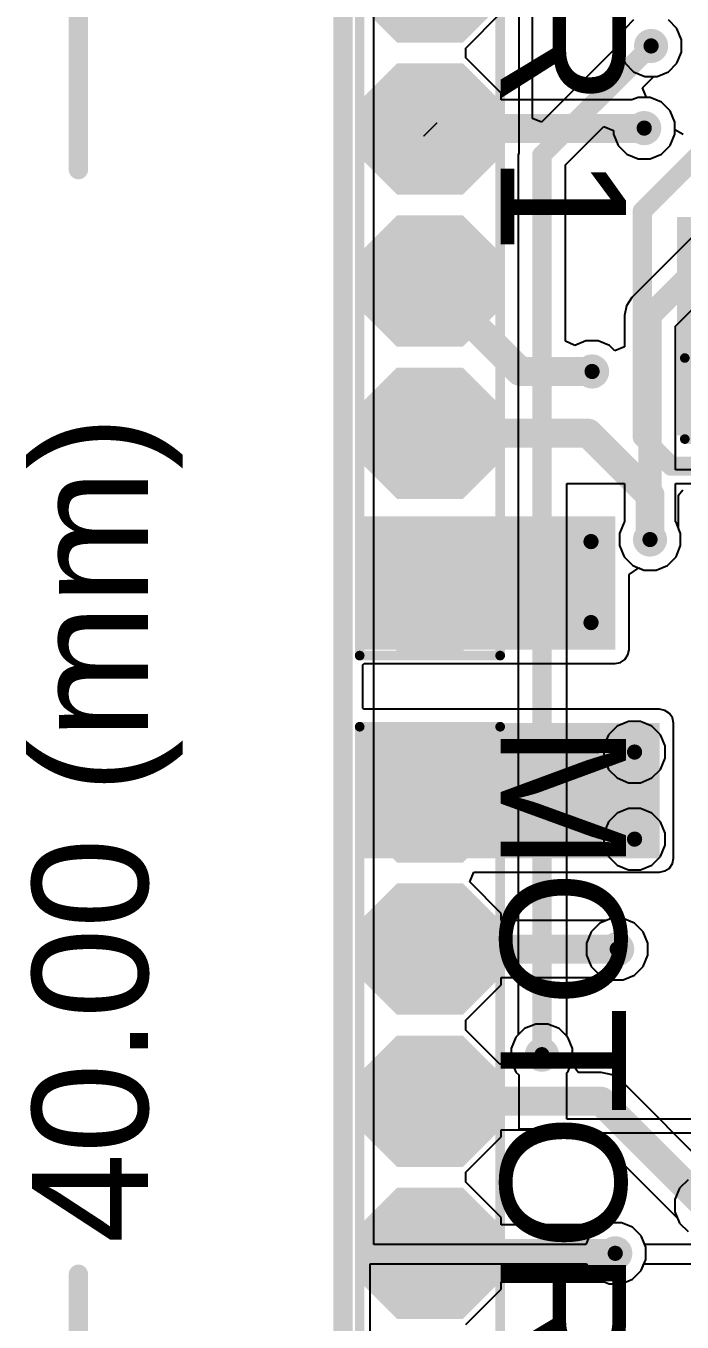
# Model space of a CAD drawing. Header units: millimetres. Extents: x -5.5 to 48.8, y -1.4 to 42.1.
# Drawn here: x -5.47 to 3.17, y 10.41 to 27.45 of the extents above; entities that cross this region are included whole.
import ezdxf

# ---------------------------------------------------------------- set-up
doc = ezdxf.new("R2010")
doc.units = ezdxf.units.MM
for name, color, linetype in [('BottomLayer', 5, 'Continuous'), ('Mechanical1', 6, 'Continuous'), ('Mechanical2', 216, 'Continuous'), ('TopLayer', 1, 'Continuous'), ('TopOverlay', 2, 'Continuous'), ('TopPaste', 8, 'Continuous'), ('TopSolder', 216, 'Continuous'), ('ViaHoleLayer', 16, 'Continuous')]:
    doc.layers.add(name, color=color, linetype=linetype)
doc.styles.add('Arial', font='', dxfattribs={"height": 0.2})
doc.styles.get('Arial').set_extended_font_data('Arial')

# ---------------------------------------------------------------- blocks, each defined once
blk = doc.blocks.new('SMD_PADS__1X8__2_54MM_35')
at = {"layer": 'TopLayer'}
for points in [[(0.381, 0.762), (-0.381, 0.762), (-0.762, 0.381), (-0.762, -0.381), (-0.381, -0.762), (0.381, -0.762), (0.762, -0.381), (0.762, 0.381)], [(2.381, 0.762), (1.619, 0.762), (1.238, 0.381), (1.238, -0.381), (1.619, -0.762), (2.381, -0.762), (2.762, -0.381), (2.762, 0.381)], [(4.381, 0.762), (3.619, 0.762), (3.238, 0.381), (3.238, -0.381), (3.619, -0.762), (4.381, -0.762), (4.762, -0.381), (4.762, 0.381)], [(6.381, 0.762), (5.619, 0.762), (5.238, 0.381), (5.238, -0.381), (5.619, -0.762), (6.381, -0.762), (6.762, -0.381), (6.762, 0.381)], [(8.381, 0.762), (7.619, 0.762), (7.238, 0.381), (7.238, -0.381), (7.619, -0.762), (8.381, -0.762), (8.762, -0.381), (8.762, 0.381)], [(10.381, 0.762), (9.619, 0.762), (9.238, 0.381), (9.238, -0.381), (9.619, -0.762), (10.381, -0.762), (10.762, -0.381), (10.762, 0.381)], [(12.381, 0.762), (11.619, 0.762), (11.238, 0.381), (11.238, -0.381), (11.619, -0.762), (12.381, -0.762), (12.762, -0.381), (12.762, 0.381)], [(14.381, 0.762), (13.619, 0.762), (13.238, 0.381), (13.238, -0.381), (13.619, -0.762), (14.381, -0.762), (14.762, -0.381), (14.762, 0.381)]]:
    blk.add_hatch(color=1, dxfattribs=at).paths.add_polyline_path(points)
at = {"layer": 'TopPaste'}
for points in [[(0.381, 0.762), (-0.381, 0.762), (-0.762, 0.381), (-0.762, -0.381), (-0.381, -0.762), (0.381, -0.762), (0.762, -0.381), (0.762, 0.381)], [(2.381, 0.762), (1.619, 0.762), (1.238, 0.381), (1.238, -0.381), (1.619, -0.762), (2.381, -0.762), (2.762, -0.381), (2.762, 0.381)], [(4.381, 0.762), (3.619, 0.762), (3.238, 0.381), (3.238, -0.381), (3.619, -0.762), (4.381, -0.762), (4.762, -0.381), (4.762, 0.381)], [(6.381, 0.762), (5.619, 0.762), (5.238, 0.381), (5.238, -0.381), (5.619, -0.762), (6.381, -0.762), (6.762, -0.381), (6.762, 0.381)], [(8.381, 0.762), (7.619, 0.762), (7.238, 0.381), (7.238, -0.381), (7.619, -0.762), (8.381, -0.762), (8.762, -0.381), (8.762, 0.381)], [(10.381, 0.762), (9.619, 0.762), (9.238, 0.381), (9.238, -0.381), (9.619, -0.762), (10.381, -0.762), (10.762, -0.381), (10.762, 0.381)], [(12.381, 0.762), (11.619, 0.762), (11.238, 0.381), (11.238, -0.381), (11.619, -0.762), (12.381, -0.762), (12.762, -0.381), (12.762, 0.381)], [(14.381, 0.762), (13.619, 0.762), (13.238, 0.381), (13.238, -0.381), (13.619, -0.762), (14.381, -0.762), (14.762, -0.381), (14.762, 0.381)]]:
    blk.add_hatch(color=8, dxfattribs=at).paths.add_polyline_path(points)
at = {"layer": 'TopSolder'}
for points in [[(0.432, 0.864), (-0.432, 0.864), (-0.864, 0.432), (-0.864, -0.432), (-0.432, -0.864), (0.432, -0.864), (0.864, -0.432), (0.864, 0.432)], [(2.432, 0.864), (1.568, 0.864), (1.136, 0.432), (1.136, -0.432), (1.568, -0.864), (2.432, -0.864), (2.864, -0.432), (2.864, 0.432)], [(4.432, 0.864), (3.568, 0.864), (3.136, 0.432), (3.136, -0.432), (3.568, -0.864), (4.432, -0.864), (4.864, -0.432), (4.864, 0.432)], [(6.432, 0.864), (5.568, 0.864), (5.136, 0.432), (5.136, -0.432), (5.568, -0.864), (6.432, -0.864), (6.864, -0.432), (6.864, 0.432)], [(8.432, 0.864), (7.568, 0.864), (7.136, 0.432), (7.136, -0.432), (7.568, -0.864), (8.432, -0.864), (8.864, -0.432), (8.864, 0.432)], [(10.432, 0.864), (9.568, 0.864), (9.136, 0.432), (9.136, -0.432), (9.568, -0.864), (10.432, -0.864), (10.864, -0.432), (10.864, 0.432)], [(12.432, 0.864), (11.568, 0.864), (11.136, 0.432), (11.136, -0.432), (11.568, -0.864), (12.432, -0.864), (12.864, -0.432), (12.864, 0.432)], [(14.432, 0.864), (13.568, 0.864), (13.136, 0.432), (13.136, -0.432), (13.568, -0.864), (14.432, -0.864), (14.864, -0.432), (14.864, 0.432)]]:
    blk.add_hatch(color=216, dxfattribs=at).paths.add_polyline_path(points)
at = {"layer": 'TopOverlay', "const_width": 0.127}
for points in [[(-0.924, 0.924), (-0.924, -0.924)], [(-0.924, 0.924), (14.924, 0.924)], [(14.924, 0.924), (14.924, -0.924)], [(14.924, -0.924), (-0.924, -0.924)]]:
    blk.add_lwpolyline(points, dxfattribs=at)
at = {"layer": 'TopOverlay', "const_width": 0.0635}
for points in [[(-0.956, 0.924, 1), (-0.892, 0.924, 1)], [(-0.956, 0.924, 1), (-0.892, 0.924, 1)], [(14.892, 0.924, 1), (14.956, 0.924, 1)], [(14.892, 0.924, 1), (14.956, 0.924, 1)], [(-0.956, -0.924, 1), (-0.892, -0.924, 1)], [(-0.956, -0.924, 1), (-0.892, -0.924, 1)], [(14.892, -0.924, 1), (14.956, -0.924, 1)], [(14.892, -0.924, 1), (14.956, -0.924, 1)]]:
    blk.add_lwpolyline(points, format="xyb", close=True, dxfattribs=at)
blk = doc.blocks.new('SMD_PADS__1X8__2_54MM_36')
at = {"layer": 'TopLayer'}
for points in [[(0.381, 0.762), (-0.381, 0.762), (-0.762, 0.381), (-0.762, -0.381), (-0.381, -0.762), (0.381, -0.762), (0.762, -0.381), (0.762, 0.381)], [(2.381, 0.762), (1.619, 0.762), (1.238, 0.381), (1.238, -0.381), (1.619, -0.762), (2.381, -0.762), (2.762, -0.381), (2.762, 0.381)], [(4.381, 0.762), (3.619, 0.762), (3.238, 0.381), (3.238, -0.381), (3.619, -0.762), (4.381, -0.762), (4.762, -0.381), (4.762, 0.381)], [(6.381, 0.762), (5.619, 0.762), (5.238, 0.381), (5.238, -0.381), (5.619, -0.762), (6.381, -0.762), (6.762, -0.381), (6.762, 0.381)], [(8.381, 0.762), (7.619, 0.762), (7.238, 0.381), (7.238, -0.381), (7.619, -0.762), (8.381, -0.762), (8.762, -0.381), (8.762, 0.381)], [(10.381, 0.762), (9.619, 0.762), (9.238, 0.381), (9.238, -0.381), (9.619, -0.762), (10.381, -0.762), (10.762, -0.381), (10.762, 0.381)], [(12.381, 0.762), (11.619, 0.762), (11.238, 0.381), (11.238, -0.381), (11.619, -0.762), (12.381, -0.762), (12.762, -0.381), (12.762, 0.381)], [(14.381, 0.762), (13.619, 0.762), (13.238, 0.381), (13.238, -0.381), (13.619, -0.762), (14.381, -0.762), (14.762, -0.381), (14.762, 0.381)]]:
    blk.add_hatch(color=1, dxfattribs=at).paths.add_polyline_path(points)
at = {"layer": 'TopPaste'}
for points in [[(0.381, 0.762), (-0.381, 0.762), (-0.762, 0.381), (-0.762, -0.381), (-0.381, -0.762), (0.381, -0.762), (0.762, -0.381), (0.762, 0.381)], [(2.381, 0.762), (1.619, 0.762), (1.238, 0.381), (1.238, -0.381), (1.619, -0.762), (2.381, -0.762), (2.762, -0.381), (2.762, 0.381)], [(4.381, 0.762), (3.619, 0.762), (3.238, 0.381), (3.238, -0.381), (3.619, -0.762), (4.381, -0.762), (4.762, -0.381), (4.762, 0.381)], [(6.381, 0.762), (5.619, 0.762), (5.238, 0.381), (5.238, -0.381), (5.619, -0.762), (6.381, -0.762), (6.762, -0.381), (6.762, 0.381)], [(8.381, 0.762), (7.619, 0.762), (7.238, 0.381), (7.238, -0.381), (7.619, -0.762), (8.381, -0.762), (8.762, -0.381), (8.762, 0.381)], [(10.381, 0.762), (9.619, 0.762), (9.238, 0.381), (9.238, -0.381), (9.619, -0.762), (10.381, -0.762), (10.762, -0.381), (10.762, 0.381)], [(12.381, 0.762), (11.619, 0.762), (11.238, 0.381), (11.238, -0.381), (11.619, -0.762), (12.381, -0.762), (12.762, -0.381), (12.762, 0.381)], [(14.381, 0.762), (13.619, 0.762), (13.238, 0.381), (13.238, -0.381), (13.619, -0.762), (14.381, -0.762), (14.762, -0.381), (14.762, 0.381)]]:
    blk.add_hatch(color=8, dxfattribs=at).paths.add_polyline_path(points)
at = {"layer": 'TopSolder'}
for points in [[(0.432, 0.864), (-0.432, 0.864), (-0.864, 0.432), (-0.864, -0.432), (-0.432, -0.864), (0.432, -0.864), (0.864, -0.432), (0.864, 0.432)], [(2.432, 0.864), (1.568, 0.864), (1.136, 0.432), (1.136, -0.432), (1.568, -0.864), (2.432, -0.864), (2.864, -0.432), (2.864, 0.432)], [(4.432, 0.864), (3.568, 0.864), (3.136, 0.432), (3.136, -0.432), (3.568, -0.864), (4.432, -0.864), (4.864, -0.432), (4.864, 0.432)], [(6.432, 0.864), (5.568, 0.864), (5.136, 0.432), (5.136, -0.432), (5.568, -0.864), (6.432, -0.864), (6.864, -0.432), (6.864, 0.432)], [(8.432, 0.864), (7.568, 0.864), (7.136, 0.432), (7.136, -0.432), (7.568, -0.864), (8.432, -0.864), (8.864, -0.432), (8.864, 0.432)], [(10.432, 0.864), (9.568, 0.864), (9.136, 0.432), (9.136, -0.432), (9.568, -0.864), (10.432, -0.864), (10.864, -0.432), (10.864, 0.432)], [(12.432, 0.864), (11.568, 0.864), (11.136, 0.432), (11.136, -0.432), (11.568, -0.864), (12.432, -0.864), (12.864, -0.432), (12.864, 0.432)], [(14.432, 0.864), (13.568, 0.864), (13.136, 0.432), (13.136, -0.432), (13.568, -0.864), (14.432, -0.864), (14.864, -0.432), (14.864, 0.432)]]:
    blk.add_hatch(color=216, dxfattribs=at).paths.add_polyline_path(points)
at = {"layer": 'TopOverlay', "const_width": 0.127}
for points in [[(14.924, 0.924), (-0.924, 0.924)], [(-0.924, -0.924), (-0.924, 0.924)], [(14.924, -0.924), (14.924, 0.924)], [(-0.924, -0.924), (14.924, -0.924)]]:
    blk.add_lwpolyline(points, dxfattribs=at)
at = {"layer": 'TopOverlay', "const_width": 0.0635}
for points in [[(-0.956, 0.924, 1), (-0.892, 0.924, 1)], [(-0.956, 0.924, 1), (-0.892, 0.924, 1)], [(14.892, 0.924, 1), (14.956, 0.924, 1)], [(14.892, 0.924, 1), (14.956, 0.924, 1)], [(-0.956, -0.924, 1), (-0.892, -0.924, 1)], [(-0.956, -0.924, 1), (-0.892, -0.924, 1)], [(14.892, -0.924, 1), (14.956, -0.924, 1)], [(14.892, -0.924, 1), (14.956, -0.924, 1)]]:
    blk.add_lwpolyline(points, format="xyb", close=True, dxfattribs=at)
blk = doc.blocks.new('CAP_0603_81')
at = {"layer": 'TopLayer'}
for points in [[(-0.381, 0.445), (-0.381, -0.445), (-1.143, -0.445), (-1.143, 0.445)], [(1.143, 0.445), (1.143, -0.445), (0.381, -0.445), (0.381, 0.445)]]:
    blk.add_hatch(color=1, dxfattribs=at).paths.add_polyline_path(points)
at = {"layer": 'TopPaste'}
for points in [[(-0.381, 0.445), (-0.381, -0.445), (-1.143, -0.445), (-1.143, 0.445)], [(1.143, 0.445), (1.143, -0.445), (0.381, -0.445), (0.381, 0.445)]]:
    blk.add_hatch(color=8, dxfattribs=at).paths.add_polyline_path(points)
at = {"layer": 'TopSolder'}
for points in [[(-0.321, 0.504), (-0.321, -0.504), (-1.203, -0.504), (-1.203, 0.504)], [(1.203, 0.504), (1.203, -0.504), (0.321, -0.504), (0.321, 0.504)]]:
    blk.add_hatch(color=216, dxfattribs=at).paths.add_polyline_path(points)
at = {"layer": 'TopOverlay', "const_width": 0.127}
for points in [[(-1.245, 0.533), (-0.457, 0.533)], [(-1.245, -0.533), (-1.245, 0.533)], [(0.457, 0.533), (1.245, 0.533)], [(1.245, -0.533), (1.245, 0.533)], [(-1.245, -0.533), (-0.457, -0.533)], [(0.457, -0.533), (1.245, -0.533)]]:
    blk.add_lwpolyline(points, dxfattribs=at)
at = {"layer": 'TopOverlay', "const_width": 0.0635}
for points in [[(-1.276, 0.533, 1), (-1.213, 0.533, 1)], [(-1.276, 0.533, 1), (-1.213, 0.533, 1)], [(-0.489, 0.533, 1), (-0.425, 0.533, 1)], [(0.425, 0.533, 1), (0.489, 0.533, 1)], [(1.213, 0.533, 1), (1.276, 0.533, 1)], [(1.213, 0.533, 1), (1.276, 0.533, 1)], [(-1.276, -0.533, 1), (-1.213, -0.533, 1)], [(-1.276, -0.533, 1), (-1.213, -0.533, 1)], [(-0.489, -0.533, 1), (-0.425, -0.533, 1)], [(0.425, -0.533, 1), (0.489, -0.533, 1)], [(1.213, -0.533, 1), (1.276, -0.533, 1)], [(1.213, -0.533, 1), (1.276, -0.533, 1)]]:
    blk.add_lwpolyline(points, format="xyb", close=True, dxfattribs=at)

msp = doc.modelspace()

# ---------------------------------------------------------------- hatches: boundary and pattern name
at = {"layer": 'BottomLayer'}
h = msp.add_hatch(color=5, dxfattribs=at)
edge = h.paths.add_edge_path()
edge.add_arc((2.757, 27.191), 0.225, 0, 360)
h = msp.add_hatch(color=5, dxfattribs=at)
edge = h.paths.add_edge_path()
edge.add_arc((2.667, 26.111), 0.225, 0, 360)
h = msp.add_hatch(color=5, dxfattribs=at)
edge = h.paths.add_edge_path()
edge.add_arc((1.981, 22.911), 0.225, 0, 360)
h = msp.add_hatch(color=5, dxfattribs=at)
edge = h.paths.add_edge_path()
edge.add_arc((1.967, 20.674), 0.225, 0, 360)
h = msp.add_hatch(color=5, dxfattribs=at)
edge = h.paths.add_edge_path()
edge.add_arc((2.743, 20.701), 0.225, 0, 360)
h = msp.add_hatch(color=5, dxfattribs=at)
edge = h.paths.add_edge_path()
edge.add_arc((1.967, 19.609), 0.225, 0, 360)
h = msp.add_hatch(color=5, dxfattribs=at)
edge = h.paths.add_edge_path()
edge.add_arc((2.54, 17.907), 0.225, 0, 360)
h = msp.add_hatch(color=5, dxfattribs=at)
edge = h.paths.add_edge_path()
edge.add_arc((2.54, 16.762), 0.225, 0, 360)
h = msp.add_hatch(color=5, dxfattribs=at)
edge = h.paths.add_edge_path()
edge.add_arc((2.311, 15.316), 0.225, 0, 360)
h = msp.add_hatch(color=5, dxfattribs=at)
edge = h.paths.add_edge_path()
edge.add_arc((1.321, 13.928), 0.225, 0, 360)
h = msp.add_hatch(color=5, dxfattribs=at)
edge = h.paths.add_edge_path()
edge.add_arc((2.286, 11.316), 0.225, 0, 360)
at = {"layer": 'TopLayer'}
h = msp.add_hatch(color=1, dxfattribs=at)
edge = h.paths.add_edge_path()
edge.add_arc((2.757, 27.191), 0.225, 0, 360)
h = msp.add_hatch(color=1, dxfattribs=at)
edge = h.paths.add_edge_path()
edge.add_arc((2.667, 26.111), 0.225, 0, 360)
for points in [[(3.099, 24.943), (3.099, 22.073), (4.14, 22.073), (4.14, 24.943)], [(-1.016, 19.253), (2.286, 19.253), (2.286, 21.006), (-1.016, 21.006)], [(-1.016, 16.51), (2.87, 16.51), (2.87, 18.288), (-1.016, 18.288)]]:
    msp.add_hatch(color=1, dxfattribs=at).paths.add_polyline_path(points)
h = msp.add_hatch(color=1, dxfattribs=at)
edge = h.paths.add_edge_path()
edge.add_arc((1.981, 22.911), 0.225, 0, 360)
h = msp.add_hatch(color=1, dxfattribs=at)
edge = h.paths.add_edge_path()
edge.add_arc((1.967, 20.674), 0.225, 0, 360)
h = msp.add_hatch(color=1, dxfattribs=at)
edge = h.paths.add_edge_path()
edge.add_arc((2.743, 20.701), 0.225, 0, 360)
h = msp.add_hatch(color=1, dxfattribs=at)
edge = h.paths.add_edge_path()
edge.add_arc((1.967, 19.609), 0.225, 0, 360)
h = msp.add_hatch(color=1, dxfattribs=at)
edge = h.paths.add_edge_path()
edge.add_arc((2.54, 17.907), 0.225, 0, 360)
h = msp.add_hatch(color=1, dxfattribs=at)
edge = h.paths.add_edge_path()
edge.add_arc((2.54, 16.762), 0.225, 0, 360)
h = msp.add_hatch(color=1, dxfattribs=at)
edge = h.paths.add_edge_path()
edge.add_arc((2.311, 15.316), 0.225, 0, 360)
h = msp.add_hatch(color=1, dxfattribs=at)
edge = h.paths.add_edge_path()
edge.add_arc((1.321, 13.928), 0.225, 0, 360)
h = msp.add_hatch(color=1, dxfattribs=at)
edge = h.paths.add_edge_path()
edge.add_arc((2.286, 11.316), 0.225, 0, 360)
at = {"layer": 'ViaHoleLayer'}
h = msp.add_hatch(color=16, dxfattribs=at)
edge = h.paths.add_edge_path()
edge.add_arc((2.757, 27.191), 0.1, 0, 360)
h = msp.add_hatch(color=16, dxfattribs=at)
edge = h.paths.add_edge_path()
edge.add_arc((2.667, 26.111), 0.1, 0, 360)
h = msp.add_hatch(color=16, dxfattribs=at)
edge = h.paths.add_edge_path()
edge.add_arc((1.981, 22.911), 0.1, 0, 360)
h = msp.add_hatch(color=16, dxfattribs=at)
edge = h.paths.add_edge_path()
edge.add_arc((2.743, 20.701), 0.1, 0, 360)
h = msp.add_hatch(color=16, dxfattribs=at)
edge = h.paths.add_edge_path()
edge.add_arc((1.967, 20.674), 0.1, 0, 360)
h = msp.add_hatch(color=16, dxfattribs=at)
edge = h.paths.add_edge_path()
edge.add_arc((1.967, 19.609), 0.1, 0, 360)
h = msp.add_hatch(color=16, dxfattribs=at)
edge = h.paths.add_edge_path()
edge.add_arc((2.54, 17.907), 0.1, 0, 360)
h = msp.add_hatch(color=16, dxfattribs=at)
edge = h.paths.add_edge_path()
edge.add_arc((2.54, 16.762), 0.1, 0, 360)
h = msp.add_hatch(color=16, dxfattribs=at)
edge = h.paths.add_edge_path()
edge.add_arc((2.311, 15.316), 0.1, 0, 360)
h = msp.add_hatch(color=16, dxfattribs=at)
edge = h.paths.add_edge_path()
edge.add_arc((1.321, 13.928), 0.1, 0, 360)
h = msp.add_hatch(color=16, dxfattribs=at)
edge = h.paths.add_edge_path()
edge.add_arc((2.286, 11.316), 0.1, 0, 360)

# ---------------------------------------------------------------- linework, layer by layer
at = {"layer": 'BottomLayer'}
for p, q in [((-0.889, 11.43), (-0.889, 34.95)), ((1.016, 31.69), (1.016, 25.786)), ((1.197, 26.238), (1.197, 31.69)), ((2.528, 27.533), (2.415, 27.419)), ((3.098, 27.419), (2.985, 27.533)), ((2.415, 27.419), (2.354, 27.271)), ((2.354, 27.271), (2.354, 27.228)), ((3.159, 27.271), (3.098, 27.419)), ((3.159, 27.111), (3.159, 27.271)), ((2.354, 27.228), (1.315, 26.189)), ((3.098, 26.963), (3.159, 27.111)), ((2.985, 26.85), (3.098, 26.963)), ((2.646, 26.641), (2.793, 26.789)), ((2.793, 26.789), (2.837, 26.789)), ((2.837, 26.789), (2.985, 26.85)), ((2.698, 26.514), (2.646, 26.641)), ((2.747, 26.514), (2.698, 26.514)), ((2.895, 26.453), (2.747, 26.514)), ((3.008, 26.339), (2.895, 26.453)), ((3.07, 26.191), (3.008, 26.339)), ((1.315, 26.189), (1.197, 26.238)), ((1.632, 25.627), (2.137, 26.133)), ((2.137, 26.133), (2.264, 26.08)), ((2.264, 26.08), (2.264, 26.031)), ((3.07, 26.031), (3.07, 26.191)), ((2.264, 26.031), (2.326, 25.883)), ((3.008, 25.883), (3.07, 26.031)), ((1.016, 25.786), (1.01, 25.756)), ((1.01, 25.756), (1.01, 14.187)), ((2.326, 25.883), (2.439, 25.77)), ((2.439, 25.77), (2.587, 25.708)), ((2.747, 25.708), (2.895, 25.77)), ((2.895, 25.77), (3.008, 25.883)), ((1.632, 23.31), (1.632, 25.627)), ((2.587, 25.708), (2.747, 25.708)), ((4.166, 25.546), (2.505, 23.885)), ((3.08, 23.508), (4.543, 24.971)), ((2.505, 23.885), (2.432, 23.776)), ((2.432, 23.776), (2.407, 23.647)), ((2.407, 23.647), (2.407, 23.235)), ((3.08, 21.619), (3.08, 23.508)), ((1.753, 23.252), (1.632, 23.31)), ((1.901, 23.314), (1.753, 23.252)), ((2.061, 23.314), (1.901, 23.314)), ((2.209, 23.252), (2.061, 23.314)), ((2.28, 23.182), (2.209, 23.252)), ((2.407, 23.235), (2.28, 23.182)), ((3.531, 21.619), (3.08, 21.619)), ((1.651, 14.168), (1.651, 21.438)), ((1.651, 21.438), (2.407, 21.438)), ((2.407, 21.438), (2.407, 20.934)), ((3.08, 20.934), (3.08, 21.438)), ((3.08, 21.438), (3.531, 21.438)), ((2.402, 20.929), (2.34, 20.781)), ((2.407, 20.934), (2.402, 20.929)), ((3.085, 20.929), (3.08, 20.934)), ((3.146, 20.781), (3.085, 20.929)), ((2.34, 20.781), (2.34, 20.621)), ((3.146, 20.621), (3.146, 20.781)), ((2.34, 20.621), (2.402, 20.473)), ((2.402, 20.473), (2.515, 20.36)), ((2.971, 20.36), (3.085, 20.473)), ((3.085, 20.473), (3.146, 20.621)), ((2.515, 20.36), (2.663, 20.298)), ((2.663, 20.298), (2.823, 20.298)), ((2.823, 20.298), (2.971, 20.36)), ((2.312, 18.248), (2.199, 18.135)), ((2.46, 18.31), (2.312, 18.248)), ((2.62, 18.31), (2.46, 18.31)), ((2.768, 18.248), (2.62, 18.31)), ((2.881, 18.135), (2.768, 18.248)), ((2.199, 18.135), (2.137, 17.987)), ((2.943, 17.987), (2.881, 18.135)), ((2.137, 17.987), (2.137, 17.827)), ((2.943, 17.827), (2.943, 17.987)), ((2.137, 17.827), (2.199, 17.679)), ((2.881, 17.679), (2.943, 17.827)), ((2.199, 17.679), (2.312, 17.566)), ((2.312, 17.566), (2.46, 17.504)), ((2.62, 17.504), (2.768, 17.566)), ((2.768, 17.566), (2.881, 17.679)), ((2.46, 17.504), (2.62, 17.504)), ((2.312, 17.104), (2.199, 16.99)), ((2.46, 17.165), (2.312, 17.104)), ((2.62, 17.165), (2.46, 17.165)), ((2.768, 17.104), (2.62, 17.165)), ((2.881, 16.99), (2.768, 17.104)), ((2.199, 16.99), (2.137, 16.842)), ((2.943, 16.842), (2.881, 16.99)), ((2.137, 16.842), (2.137, 16.682)), ((2.943, 16.682), (2.943, 16.842)), ((2.137, 16.682), (2.199, 16.534)), ((2.199, 16.534), (2.312, 16.421)), ((2.768, 16.421), (2.881, 16.534)), ((2.881, 16.534), (2.943, 16.682)), ((2.312, 16.421), (2.46, 16.359)), ((2.62, 16.359), (2.768, 16.421)), ((2.46, 16.359), (2.62, 16.359)), ((2.231, 15.719), (2.083, 15.658)), ((2.392, 15.719), (2.231, 15.719)), ((2.54, 15.658), (2.392, 15.719)), ((1.97, 15.544), (1.909, 15.396)), ((2.083, 15.658), (1.97, 15.544)), ((2.653, 15.544), (2.54, 15.658)), ((2.714, 15.396), (2.653, 15.544)), ((1.909, 15.396), (1.909, 15.236)), ((2.714, 15.236), (2.714, 15.396)), ((1.909, 15.236), (1.97, 15.088)), ((2.653, 15.088), (2.714, 15.236)), ((1.97, 15.088), (2.083, 14.975)), ((2.54, 14.975), (2.653, 15.088)), ((2.083, 14.975), (2.231, 14.913)), ((2.231, 14.913), (2.392, 14.913)), ((2.392, 14.913), (2.54, 14.975)), ((0.979, 14.156), (0.918, 14.008)), ((1.01, 14.187), (0.979, 14.156)), ((1.662, 14.156), (1.651, 14.168)), ((1.724, 14.008), (1.662, 14.156)), ((0.918, 14.008), (0.918, 13.848)), ((1.724, 13.848), (1.724, 14.008)), ((0.918, 13.848), (0.979, 13.7)), ((1.662, 13.7), (1.724, 13.848)), ((0.979, 13.7), (1.016, 13.663)), ((1.016, 13.663), (1.016, 12.954)), ((1.651, 13.689), (1.662, 13.7)), ((1.651, 13.081), (1.651, 13.689)), ((1.016, 12.954), (1.522, 12.954)), ((1.522, 12.954), (1.523, 12.953)), ((1.523, 12.953), (1.582, 12.914)), ((3.594, 13.081), (1.651, 13.081)), ((1.582, 12.914), (1.651, 12.9)), ((1.651, 12.9), (3.594, 12.9)), ((3.246, 12.284), (3.132, 12.171)), ((3.132, 12.171), (3.071, 12.023)), ((3.071, 12.023), (3.071, 11.862)), ((3.071, 11.862), (3.132, 11.714)), ((2.058, 11.658), (1.945, 11.544)), ((2.206, 11.719), (2.058, 11.658)), ((2.366, 11.719), (2.206, 11.719)), ((2.514, 11.658), (2.366, 11.719)), ((2.627, 11.544), (2.514, 11.658)), ((3.132, 11.714), (3.246, 11.601)), ((1.897, 11.43), (-0.889, 11.43)), ((1.945, 11.544), (1.897, 11.43)), ((2.675, 11.43), (2.627, 11.544)), ((3.326, 11.43), (2.675, 11.43)), ((-0.94, 7.766), (-0.94, 11.176)), ((-0.94, 11.176), (1.908, 11.176)), ((1.908, 11.176), (1.945, 11.088)), ((1.945, 11.088), (2.058, 10.975)), ((2.514, 10.975), (2.627, 11.088)), ((2.627, 11.088), (2.664, 11.176)), ((2.664, 11.176), (6.223, 11.176)), ((2.058, 10.975), (2.206, 10.913)), ((2.206, 10.913), (2.366, 10.913)), ((2.366, 10.913), (2.514, 10.975))]:
    msp.add_line(p, q, dxfattribs=at)
for points, const_width in [([(1.321, 25.756), (2.757, 27.191)], 0.254), ([(1.321, 14.106), (1.321, 25.756)], 0.254), ([(2.743, 23.647), (4.404, 25.308)], 0.305), ([(2.743, 20.701), (2.743, 23.647)], 0.305)]:
    msp.add_lwpolyline(points, dxfattribs=dict(at, const_width=const_width))
for points, const_width in [([(2.693, 27.191, 1), (2.82, 27.191, 1)], 0.127), ([(1.257, 25.756, 1), (1.384, 25.756, 1)], 0.127), ([(1.257, 25.756, 1), (1.384, 25.756, 1)], 0.127), ([(2.667, 23.647, 1), (2.819, 23.647, 1)], 0.152), ([(2.667, 23.647, 1), (2.819, 23.647, 1)], 0.152), ([(2.667, 20.701, 1), (2.819, 20.701, 1)], 0.152), ([(1.257, 14.106, 1), (1.384, 14.106, 1)], 0.127)]:
    msp.add_lwpolyline(points, format="xyb", close=True, dxfattribs=dict(at, const_width=const_width))
at = {"layer": 'Mechanical1', "const_width": 0.254}
for points in [[(-4.775, 25.565), (-4.775, 38.71)], [(-4.775, -1.29), (-4.775, 11.041)]]:
    msp.add_lwpolyline(points, dxfattribs=at)
at = {"layer": 'Mechanical1', "const_width": 0.127}
for points in [[(-4.839, 25.565, 1), (-4.712, 25.565, 1)], [(-4.839, 11.041, 1), (-4.712, 11.041, 1)]]:
    msp.add_lwpolyline(points, format="xyb", close=True, dxfattribs=at)
at = {"layer": 'Mechanical2', "const_width": 0.254}
msp.add_lwpolyline([(-1.295, -1.29), (-1.295, 38.71)], dxfattribs=at)
at = {"layer": 'TopLayer'}
for p, q in [((0.322, 27.164), (0.787, 27.629)), ((2.528, 27.533), (2.415, 27.419)), ((3.098, 27.419), (2.985, 27.533)), ((2.415, 27.419), (2.354, 27.271)), ((2.354, 27.271), (2.354, 27.111)), ((3.159, 27.271), (3.098, 27.419)), ((3.159, 27.111), (3.159, 27.271)), ((0.32, 27.099), (0.322, 27.164)), ((0.322, 27.034), (0.32, 27.099)), ((2.354, 27.111), (2.415, 26.963)), ((3.098, 26.963), (3.159, 27.111)), ((0.787, 26.569), (0.322, 27.034)), ((2.415, 26.963), (2.528, 26.85)), ((2.985, 26.85), (3.098, 26.963)), ((2.528, 26.85), (2.676, 26.789)), ((2.676, 26.789), (2.837, 26.789)), ((2.837, 26.789), (2.985, 26.85)), ((0.787, 26.481), (0.787, 26.569)), ((2.506, 26.481), (0.787, 26.481)), ((2.587, 26.514), (2.506, 26.481)), ((2.747, 26.514), (2.587, 26.514)), ((2.895, 26.453), (2.747, 26.514)), ((3.008, 26.339), (2.895, 26.453)), ((3.07, 26.191), (3.008, 26.339)), ((3.07, 26.086), (3.07, 26.191)), ((3.18, 26.026), (3.07, 26.086)), ((3.119, 21.285), (3.176, 21.355)), ((3.119, 20.847), (3.119, 21.285)), ((3.146, 20.781), (3.119, 20.847)), ((3.146, 20.621), (3.146, 20.781)), ((2.971, 20.36), (3.085, 20.473)), ((3.085, 20.473), (3.146, 20.621)), ((2.467, 20.242), (2.594, 20.327)), ((2.594, 20.327), (2.663, 20.298)), ((2.663, 20.298), (2.823, 20.298)), ((2.823, 20.298), (2.971, 20.36)), ((2.467, 19.253), (2.467, 20.242)), ((2.355, 19.086), (2.414, 19.125)), ((2.414, 19.125), (2.453, 19.184)), ((2.453, 19.184), (2.467, 19.253)), ((-1.036, 19.055), (-1.016, 19.072)), ((-1.036, 18.486), (-1.036, 19.055)), ((-1.016, 19.072), (2.286, 19.072)), ((2.286, 19.072), (2.355, 19.086)), ((-1.016, 18.469), (-1.036, 18.486)), ((2.87, 18.469), (-1.016, 18.469)), ((2.94, 18.455), (2.87, 18.469)), ((2.998, 18.416), (2.94, 18.455)), ((3.038, 18.357), (2.998, 18.416)), ((3.051, 18.288), (3.038, 18.357)), ((3.051, 16.51), (3.051, 18.288)), ((2.94, 16.343), (2.998, 16.382)), ((2.998, 16.382), (3.038, 16.441)), ((3.038, 16.441), (3.051, 16.51)), ((0.372, 16.202), (0.424, 16.329)), ((0.787, 15.786), (0.372, 16.202)), ((0.424, 16.329), (2.87, 16.329)), ((2.87, 16.329), (2.94, 16.343)), ((0.787, 15.692), (0.787, 15.786)), ((2.165, 15.692), (0.787, 15.692)), ((2.231, 15.719), (2.165, 15.692)), ((2.392, 15.719), (2.231, 15.719)), ((2.54, 15.658), (2.392, 15.719)), ((2.653, 15.544), (2.54, 15.658)), ((2.714, 15.396), (2.653, 15.544)), ((2.714, 15.236), (2.714, 15.396)), ((2.653, 15.088), (2.714, 15.236)), ((2.54, 14.975), (2.653, 15.088)), ((0.322, 14.381), (0.787, 14.846)), ((0.787, 14.846), (0.787, 14.941)), ((0.787, 14.941), (2.165, 14.941)), ((2.165, 14.941), (2.231, 14.913)), ((2.231, 14.913), (2.392, 14.913)), ((2.392, 14.913), (2.54, 14.975)), ((0.32, 14.316), (0.322, 14.381)), ((0.322, 14.251), (0.32, 14.316)), ((1.241, 14.331), (1.093, 14.27)), ((1.401, 14.331), (1.241, 14.331)), ((1.549, 14.27), (1.401, 14.331)), ((0.768, 13.805), (0.322, 14.251)), ((0.979, 14.156), (0.918, 14.008)), ((1.093, 14.27), (0.979, 14.156)), ((1.662, 14.156), (1.549, 14.27)), ((1.724, 14.008), (1.662, 14.156)), ((0.918, 14.008), (0.918, 13.919)), ((1.724, 13.848), (1.724, 14.008)), ((0.801, 13.802), (0.768, 13.805)), ((0.817, 13.809), (0.801, 13.802)), ((0.918, 13.919), (0.817, 13.809)), ((1.711, 13.819), (1.724, 13.848)), ((1.796, 13.692), (1.711, 13.819)), ((2.1, 13.692), (1.796, 13.692)), ((2.244, 13.663), (2.1, 13.692)), ((2.366, 13.582), (2.244, 13.663)), ((3.636, 12.311), (2.366, 13.582)), ((0.322, 12.381), (0.787, 12.846)), ((0.787, 12.846), (0.787, 12.941)), ((0.787, 12.941), (1.944, 12.941)), ((1.944, 12.941), (3.105, 11.78)), ((0.32, 12.316), (0.322, 12.381)), ((0.322, 12.251), (0.32, 12.316)), ((0.787, 11.786), (0.322, 12.251)), ((0.787, 11.692), (0.787, 11.786)), ((3.105, 11.78), (3.132, 11.714)), ((2.14, 11.692), (0.787, 11.692)), ((2.206, 11.719), (2.14, 11.692)), ((2.366, 11.719), (2.206, 11.719)), ((2.514, 11.658), (2.366, 11.719)), ((2.627, 11.544), (2.514, 11.658)), ((3.132, 11.714), (3.246, 11.601)), ((2.689, 11.396), (2.627, 11.544)), ((2.689, 11.236), (2.689, 11.396)), ((2.514, 10.975), (2.627, 11.088)), ((2.627, 11.088), (2.689, 11.236)), ((0.787, 10.846), (0.787, 10.941)), ((0.787, 10.941), (2.14, 10.941)), ((2.14, 10.941), (2.206, 10.913)), ((2.206, 10.913), (2.366, 10.913)), ((2.366, 10.913), (2.514, 10.975)), ((0.322, 10.381), (0.787, 10.846))]:
    msp.add_line(p, q, dxfattribs=at)
for points, const_width in [([(-0.139, 26.086), (-0.12, 26.105)], 0.381), ([(-0.12, 26.105), (2.661, 26.105)], 0.381), ([(2.661, 26.105), (2.667, 26.111)], 0.381), ([(-0.152, 26.099), (-0.139, 26.086)], 0.254), ([(2.642, 25.019), (3.574, 25.951)], 0.254), ([(2.642, 22.047), (2.642, 25.019)], 0.254), ([(-0.152, 24.099), (1.036, 22.911)], 0.381), ([(1.036, 22.911), (1.981, 22.911)], 0.381), ([(-0.152, 22.099), (1.929, 22.099)], 0.381), ([(1.929, 22.099), (2.743, 21.285)], 0.381), ([(2.642, 22.047), (3.023, 21.666)], 0.254), ([(3.023, 21.666), (3.658, 21.666)], 0.254), ([(2.743, 20.701), (2.743, 21.285)], 0.381), ([(-0.152, 17.316), (-0.141, 17.305)], 0.381), ([(-0.152, 15.316), (2.311, 15.316)], 0.381), ([(-0.152, 13.316), (2.1, 13.316)], 0.381), ([(2.1, 13.316), (3.474, 11.942)], 0.381), ([(-0.152, 11.316), (2.286, 11.316)], 0.381), ([(2.286, 11.316), (2.311, 11.316)], 0.381)]:
    msp.add_lwpolyline(points, dxfattribs=dict(at, const_width=const_width))
for points, const_width in [([(-0.234, 26.086, 1), (-0.044, 26.086, 1)], 0.191), ([(-0.215, 26.105, 1), (-0.025, 26.105, 1)], 0.191), ([(-0.215, 26.105, 1), (-0.025, 26.105, 1)], 0.191), ([(2.566, 26.105, 1), (2.756, 26.105, 1)], 0.191), ([(2.566, 26.105, 1), (2.756, 26.105, 1)], 0.191), ([(2.572, 26.111, 1), (2.762, 26.111, 1)], 0.191), ([(-0.216, 26.099, 1), (-0.089, 26.099, 1)], 0.127), ([(-0.203, 26.086, 1), (-0.076, 26.086, 1)], 0.127), ([(2.578, 25.019, 1), (2.705, 25.019, 1)], 0.127), ([(2.578, 25.019, 1), (2.705, 25.019, 1)], 0.127), ([(-0.248, 24.099, 1), (-0.057, 24.099, 1)], 0.191), ([(0.941, 22.911, 1), (1.131, 22.911, 1)], 0.191), ([(0.941, 22.911, 1), (1.131, 22.911, 1)], 0.191), ([(1.886, 22.911, 1), (2.076, 22.911, 1)], 0.191), ([(-0.248, 22.099, 1), (-0.057, 22.099, 1)], 0.191), ([(1.834, 22.099, 1), (2.025, 22.099, 1)], 0.191), ([(1.834, 22.099, 1), (2.025, 22.099, 1)], 0.191), ([(2.578, 22.047, 1), (2.705, 22.047, 1)], 0.127), ([(2.578, 22.047, 1), (2.705, 22.047, 1)], 0.127), ([(2.959, 21.666, 1), (3.086, 21.666, 1)], 0.127), ([(2.959, 21.666, 1), (3.086, 21.666, 1)], 0.127), ([(2.648, 21.285, 1), (2.838, 21.285, 1)], 0.191), ([(2.648, 21.285, 1), (2.838, 21.285, 1)], 0.191), ([(2.648, 20.701, 1), (2.838, 20.701, 1)], 0.191), ([(-0.248, 17.316, 1), (-0.057, 17.316, 1)], 0.191), ([(-0.236, 17.305, 1), (-0.046, 17.305, 1)], 0.191), ([(-0.248, 15.316, 1), (-0.057, 15.316, 1)], 0.191), ([(2.216, 15.316, 1), (2.407, 15.316, 1)], 0.191), ([(-0.248, 13.316, 1), (-0.057, 13.316, 1)], 0.191), ([(2.005, 13.316, 1), (2.195, 13.316, 1)], 0.191), ([(2.005, 13.316, 1), (2.195, 13.316, 1)], 0.191), ([(-0.248, 11.316, 1), (-0.057, 11.316, 1)], 0.191), ([(2.191, 11.316, 1), (2.381, 11.316, 1)], 0.191), ([(2.191, 11.316, 1), (2.381, 11.316, 1)], 0.191), ([(2.216, 11.316, 1), (2.407, 11.316, 1)], 0.191)]:
    msp.add_lwpolyline(points, format="xyb", close=True, dxfattribs=dict(at, const_width=const_width))

# ---------------------------------------------------------------- block references
for name, p, rotation in [('SMD_PADS__1X8__2_54MM_36', (-0.152, 34.099), 270), ('SMD_PADS__1X8__2_54MM_35', (-0.152, 3.316), 90)]:
    msp.add_blockref(name, p, dxfattribs=dict(rotation=rotation))
msp.add_blockref('CAP_0603_81', (4.445, 22.555))

# ---------------------------------------------------------------- texts
at = {"layer": 'Mechanical1', "style": 'Arial'}
msp.add_text('40.00 (mm)', height=1.524, rotation=90, dxfattribs=at).set_placement((-3.861, 11.447))
at = {"layer": 'TopOverlay', "style": 'Arial'}
for s, p in [('MOTOR 1', (0.777, 34.976)), ('MOTOR 2', (0.777, 18.269))]:
    msp.add_text(s, height=1.651, rotation=270, dxfattribs=at).set_placement(p)

doc.saveas('drawing.dxf')
